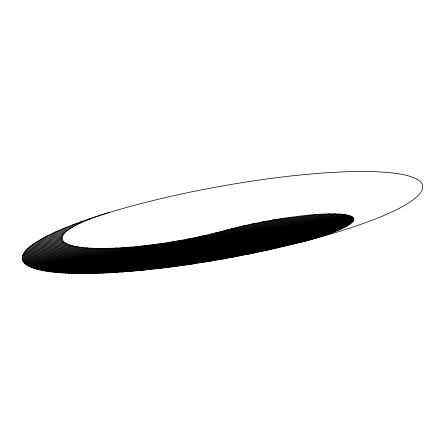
<?xml version="1.0" encoding="UTF-8"?>
<svg xmlns="http://www.w3.org/2000/svg" width="445" height="445" viewBox="0 0 445 445"><rect width="100%" height="100%" fill="white"/><g stroke="black" fill="none" stroke-linecap="round" stroke-linejoin="round"><path stroke-width="0.67" d="M107.445 272.852L250.012 253.817M113.903 272.501L242.692 255.28M121.235 272.023A203.493 35.973 -10.4 0 0 422.75 187.173A203.493 35.973 -10.4 0 0 123.515 208.305A203.493 35.973 -10.4 0 0 121.235 272.023L234.482 256.86M129.962 271.35L224.953 258.612M140.987 270.365L213.116 260.681M158.242 268.535L195.071 263.579M71.684 273.336L293.327 244.11M75.177 273.425L288.822 245.206M78.882 273.48L284.127 246.33M82.82 273.503L279.221 247.481M87.02 273.48L274.07 248.66M91.52 273.414L268.63 249.873M96.376 273.297L262.862 251.136M101.649 273.113L256.687 252.443M51.798 271.934L318.97 237.113M54.223 272.207L315.922 238.042M56.771 272.457L312.707 238.987M59.458 272.685L309.297 239.955M62.278 272.885L305.676 240.951M65.248 273.063L301.805 241.974M68.38 273.213L297.666 243.031M36.279 269.019L338.267 230.226M37.875 269.447L336.286 231.044M39.561 269.865L334.195 231.873M41.346 270.254L331.981 232.713M43.226 270.632L329.645 233.564M45.206 270.988L327.181 234.432M47.292 271.322L324.589 235.31M49.49 271.639L321.852 236.2M28.575 266.065L347.79 225.537M29.648 266.599L346.483 226.294M30.8 267.117L345.064 227.061M32.04 267.623L343.534 227.834M33.364 268.107L341.894 228.624M34.777 268.569L340.136 229.42M23.429 261.821L353.464 220.531M23.913 262.483L353.057 221.21M24.486 263.123L352.507 221.905M25.137 263.746L351.817 222.611M25.871 264.352L350.999 223.323M26.689 264.936L350.048 224.052M27.59 265.509L348.98 224.786M22.272 257.51L96.287 248.377M209.423 234.409L352.167 216.793M22.25 258.272L101.76 248.438M202.742 235.945L352.907 217.366M22.317 259.018L108.313 248.355M195.016 237.602L353.413 217.961M22.467 259.747L116.579 248.049M185.604 239.471L353.703 218.578M22.706 260.459L128.505 247.275M172.56 241.791L353.797 219.213M23.023 261.148L353.714 219.869M23.696 253.422L77.686 246.836M236.907 227.423L343.434 214.429M23.229 254.279L80.573 247.264M231.038 228.875L346.06 214.813M22.856 255.113L83.81 247.643M225.743 230.249L348.162 215.246M22.573 255.931L87.454 247.96M220.753 231.584L349.842 215.725M22.378 256.732L91.575 248.21M215.369 232.963L351.155 216.242M28.513 247.887L66.06 243.376M27.462 248.861L67.412 244.049M26.511 249.812L68.981 244.683M271.995 220.175L321.846 214.156M25.66 250.741L70.777 245.284M260.175 222.361L330.212 213.884M24.909 251.653L72.819 245.84M251.102 224.208L335.88 213.923M24.258 252.549L75.11 246.363M243.515 225.876L340.125 214.123M35.389 242.714L62.261 239.527M33.787 243.788L62.639 240.361M32.301 244.845L63.207 241.168M30.933 245.879L63.958 241.935M29.67 246.892L64.909 242.675M45.234 236.979L63.179 234.888M43.009 238.175L62.617 235.878M40.912 239.343L62.25 236.84M38.949 240.489L62.066 237.769M37.107 241.613L62.072 238.665M55.569 231.962L67.379 230.599M52.76 233.252L66.027 231.723M50.107 234.521L64.875 232.807M47.598 235.767L63.93 233.864M72.112 225.075L77.547 224.464M68.441 226.511L75.027 225.765M64.964 227.918L72.763 227.028M61.66 229.292L70.738 228.252M58.534 230.638L68.947 229.442M88.85 219.018L90.524 218.834M84.333 220.581L86.803 220.308M80.044 222.116L83.415 221.732M75.973 223.613L80.334 223.117M98.629 215.781L99.107 215.73M93.611 217.421L94.613 217.31M109.542 212.382A111.634 21.544 -9.7 0 0 78.153 246.914A111.634 21.544 -9.7 0 0 224.007 230.716A90.201 14.09 -10.8 0 1 345.481 214.713A90.201 14.09 -10.8 0 1 298.906 242.714"/></g></svg>
